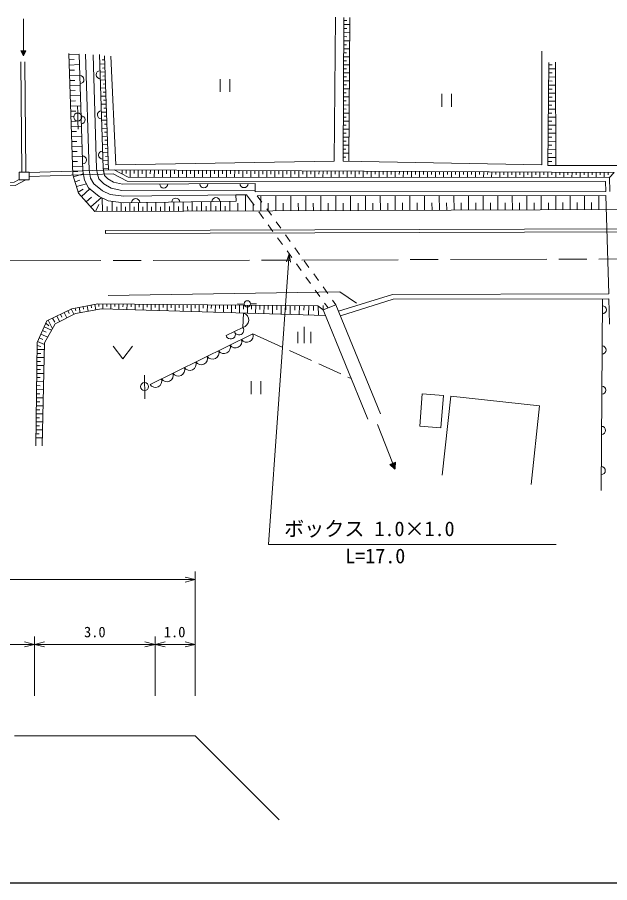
# Model space of a CAD drawing. Units: millimetres, scale not verified, with parts at other scales. Extents: x 40000 to 680000, y 20000 to 380000.
# Drawn here: x 273297 to 347056, y 205000 to 312666 of the extents above; entities that cross this region are included whole.
import ezdxf
from ezdxf.enums import TextEntityAlignment as Align

# ---------------------------------------------------------------- set-up
doc = ezdxf.new("R2010")
doc.units = ezdxf.units.MM
doc.header["$LTSCALE"] = 1000
doc.linetypes.add('CHAIN', pattern=[18.5, 12, -1.5, 3.5, -1.5])
for name, color, linetype, lineweight in [('M-BGD', 7, 'Continuous', 13), ('M-BGD-HTXT', 7, 'Continuous', 13), ('M-BMK', 2, 'CHAIN', 13), ('M-STR-HTXT', 7, 'Continuous', 13), ('M-TTL-BAND', 7, 'Continuous', 25)]:
    doc.layers.add(name, color=color, linetype=linetype, lineweight=lineweight)
doc.styles.add('ＭＳ ゴシック', font='')
doc.styles.get('ＭＳ ゴシック').set_extended_font_data('MS Gothic')

msp = doc.modelspace()

# ---------------------------------------------------------------- linework, layer by layer
at = {"layer": 'M-BGD'}
for p, q in [((274057, 312481), (274057, 308481)), ((312751, 294765), (312915, 312666)), ((313969, 312623), (313851, 294759)), ((313967, 312259), (314324, 312256)), ((314685, 312635), (314561, 294746)), ((313960, 311259), (314318, 311256)), ((313963, 311759), (314679, 311754)), ((313953, 310259), (314311, 310256)), ((313957, 310759), (314672, 310754)), ((313947, 309259), (314304, 309256)), ((313950, 309759), (314665, 309754)), ((274357, 308481), (273757, 308481)), ((273757, 308481), (274057, 307881)), ((273777, 308481), (273777, 308441)), ((273797, 308481), (273797, 308401)), ((273817, 308481), (273817, 308361)), ((273837, 308481), (273837, 308321)), ((273857, 308481), (273857, 308281)), ((273877, 308481), (273877, 308241)), ((273897, 308481), (273897, 308201)), ((273917, 308481), (273917, 308161)), ((273937, 308481), (273937, 308121)), ((273957, 308481), (273957, 308081)), ((273977, 308481), (273977, 308041)), ((273997, 308481), (273997, 308001)), ((274017, 308481), (274017, 307961)), ((274037, 308481), (274037, 307921)), ((274057, 308681), (274057, 308481)), ((274057, 307881), (274357, 308481)), ((274057, 308481), (274057, 307881)), ((274077, 308481), (274077, 307921)), ((274097, 308481), (274097, 307961)), ((274117, 308481), (274117, 308001)), ((274137, 308481), (274137, 308041)), ((274157, 308481), (274157, 308081)), ((274177, 308481), (274177, 308121)), ((274197, 308481), (274197, 308161)), ((274217, 308481), (274217, 308201)), ((274237, 308481), (274237, 308241)), ((274257, 308481), (274257, 308281)), ((274277, 308481), (274277, 308321)), ((274297, 308481), (274297, 308361)), ((274317, 308481), (274317, 308401)), ((274337, 308481), (274337, 308441)), ((280226, 293084), (279702, 308179)), ((279708, 308022), (281005, 308067)), ((313940, 308259), (314297, 308256)), ((313944, 308759), (314658, 308754)), ((338585, 294314), (338585, 308453)), ((273756, 307136), (273855, 293415)), ((274256, 307139), (274355, 293419)), ((279730, 307376), (280376, 307398)), ((284209, 306869), (283576, 306847)), ((284192, 307369), (283876, 307358)), ((284175, 307868), (284661, 293654)), ((284960, 307842), (285546, 294293)), ((313934, 307259), (314290, 307256)), ((313937, 307759), (314651, 307754)), ((339465, 307062), (339350, 294244)), ((340307, 307074), (340332, 294244)), ((279752, 306730), (281045, 306775)), ((279775, 306086), (280418, 306109)), ((284244, 305870), (283606, 305848)), ((284227, 306369), (283910, 306358)), ((313927, 306259), (314284, 306256)), ((313930, 306759), (314644, 306754)), ((339458, 306244), (340309, 306236)), ((339463, 306744), (339888, 306740)), ((279797, 305443), (281084, 305487)), ((279819, 304802), (280460, 304824)), ((284278, 304870), (283637, 304848)), ((284261, 305370), (283942, 305359)), ((298547, 304978), (298547, 303378)), ((299747, 303378), (299747, 304978)), ((313917, 304759), (314630, 304754)), ((313920, 305259), (314277, 305256)), ((313924, 305759), (314637, 305754)), ((339445, 304744), (339881, 304740)), ((339449, 305244), (340311, 305236)), ((339454, 305744), (339884, 305740)), ((279842, 304161), (281124, 304205)), ((284312, 303871), (283667, 303849)), ((284295, 304370), (283974, 304359)), ((313910, 303759), (314623, 303754)), ((313914, 304259), (314270, 304256)), ((339436, 303744), (339877, 303740)), ((339440, 304244), (340313, 304236)), ((279864, 303522), (280502, 303544)), ((279886, 302884), (281163, 302928)), ((284346, 302871), (283697, 302849)), ((284329, 303371), (284007, 303360)), ((313904, 302759), (314616, 302754)), ((313907, 303259), (314263, 303256)), ((326148, 303138), (326148, 301538)), ((327348, 301538), (327348, 303138)), ((339427, 302744), (339874, 302740)), ((339431, 303244), (340315, 303236)), ((279908, 302248), (280544, 302270)), ((279930, 301612), (281202, 301656)), ((280819, 300760), (280804, 301666)), ((284380, 301872), (283728, 301850)), ((284363, 302372), (284039, 302360)), ((313897, 301759), (314609, 301754)), ((313901, 302259), (314257, 302256)), ((339418, 301744), (339870, 301740)), ((339422, 302244), (340317, 302236)), ((279952, 300979), (280586, 301001)), ((280849, 299761), (280819, 300760)), ((284414, 300872), (283758, 300850)), ((284397, 301372), (284071, 301361)), ((313891, 300759), (314602, 300754)), ((313894, 301259), (314250, 301256)), ((339409, 300744), (339867, 300740)), ((339413, 301244), (340318, 301236)), ((279974, 300345), (280333, 300358)), ((279996, 299714), (280627, 299736)), ((280849, 299761), (280867, 298749)), ((284449, 299873), (283788, 299850)), ((284432, 300373), (284103, 300362)), ((284466, 299373), (284136, 299362)), ((313884, 299759), (314595, 299754)), ((313887, 300259), (314243, 300257)), ((339400, 299744), (339863, 299740)), ((339404, 300244), (340320, 300236)), ((280018, 299083), (281280, 299127)), ((280040, 298455), (280668, 298477)), ((284483, 298874), (283819, 298851)), ((284500, 298374), (284168, 298363)), ((313874, 298259), (314229, 298257)), ((313877, 298759), (314588, 298754)), ((313881, 299259), (314236, 299257)), ((339386, 298244), (340324, 298235)), ((339391, 298744), (339860, 298740)), ((339395, 299244), (340322, 299236)), ((280062, 297827), (281318, 297870)), ((280083, 297201), (280709, 297222)), ((284517, 297874), (283849, 297851)), ((284534, 297374), (284200, 297363)), ((313868, 297259), (314223, 297257)), ((313871, 297759), (314581, 297754)), ((339377, 297244), (340326, 297235)), ((339382, 297744), (339856, 297740)), ((280105, 296575), (281357, 296618)), ((284551, 296875), (283879, 296852)), ((284568, 296375), (284232, 296364)), ((313861, 296259), (314216, 296257)), ((313864, 296759), (314575, 296754)), ((339368, 296244), (340328, 296235)), ((339373, 296744), (339853, 296740)), ((280127, 295951), (280750, 295973)), ((280148, 295328), (281395, 295371)), ((284585, 295875), (283910, 295852)), ((284602, 295376), (284265, 295364)), ((313854, 295259), (314209, 295257)), ((313858, 295759), (314568, 295754)), ((339359, 295244), (340330, 295235)), ((339364, 295744), (339849, 295740)), ((280170, 294707), (280791, 294729)), ((280191, 294086), (281433, 294129)), ((284619, 294876), (283940, 294853)), ((284636, 294376), (284297, 294365)), ((285546, 294293), (312751, 294765)), ((313851, 294759), (338585, 294314)), ((339350, 294244), (348328, 294244)), ((339355, 294744), (339840, 294740)), ((274778, 293415), (273543, 293415)), ((273543, 293415), (273543, 292446)), ((274355, 293419), (274355, 293415)), ((274778, 292446), (274778, 293415)), ((280213, 293452), (280848, 293474)), ((280905, 290807), (280226, 293084)), ((280302, 292828), (281519, 293191)), ((284654, 293877), (283972, 293853)), ((285363, 293676), (347616, 293372)), ((286363, 293671), (286361, 293149)), ((286863, 293668), (286861, 293218)), ((287363, 293666), (287359, 292767)), ((287863, 293663), (287861, 293214)), ((288363, 293661), (288359, 292766)), ((288863, 293659), (288861, 293211)), ((289363, 293656), (289359, 292766)), ((289863, 293654), (289861, 293208)), ((290363, 293651), (290359, 292765)), ((290863, 293649), (290861, 293206)), ((291363, 293646), (291359, 292764)), ((291863, 293644), (291861, 293203)), ((292363, 293641), (292359, 292763)), ((292863, 293639), (292861, 293200)), ((293363, 293637), (293359, 292763)), ((293863, 293634), (293861, 293197)), ((294363, 293632), (294359, 292762)), ((294863, 293629), (294861, 293194)), ((295363, 293627), (295359, 292761)), ((295863, 293624), (295861, 293192)), ((296363, 293622), (296359, 292761)), ((296863, 293620), (296861, 293189)), ((297363, 293617), (297359, 292760)), ((297863, 293615), (297861, 293186)), ((298363, 293612), (298359, 292759)), ((298863, 293610), (298861, 293183)), ((299363, 293607), (299359, 292759)), ((299863, 293605), (299861, 293181)), ((300363, 293602), (300359, 292758)), ((300863, 293600), (300861, 293178)), ((301363, 293598), (301359, 292757)), ((301863, 293595), (301861, 293175)), ((302363, 293593), (302359, 292757)), ((302863, 293590), (302861, 293172)), ((303363, 293588), (303359, 292756)), ((303863, 293585), (303861, 293169)), ((304363, 293583), (304359, 292755)), ((304863, 293580), (304861, 293167)), ((305363, 293578), (305359, 292755)), ((305863, 293576), (305861, 293164)), ((306363, 293573), (306359, 292754)), ((306863, 293571), (306861, 293161)), ((307363, 293568), (307359, 292753)), ((307863, 293566), (307861, 293158)), ((308363, 293563), (308359, 292752)), ((308863, 293561), (308861, 293156)), ((309363, 293559), (309359, 292752)), ((309863, 293556), (309861, 293153)), ((310363, 293554), (310359, 292751)), ((310863, 293551), (310861, 293150)), ((311363, 293549), (311359, 292750)), ((311863, 293546), (311861, 293147)), ((312363, 293544), (312359, 292750)), ((312863, 293541), (312861, 293144)), ((313363, 293539), (313359, 292749)), ((313863, 293537), (313861, 293142)), ((314363, 293534), (314359, 292748)), ((314863, 293532), (314861, 293139)), ((315363, 293529), (315359, 292748)), ((315863, 293527), (315861, 293136)), ((316363, 293524), (316359, 292747)), ((316863, 293522), (316861, 293133)), ((317363, 293520), (317359, 292746)), ((317863, 293517), (317861, 293130)), ((318363, 293515), (318359, 292746)), ((318863, 293512), (318861, 293128)), ((319363, 293510), (319359, 292745)), ((319863, 293507), (319861, 293125)), ((320363, 293505), (320359, 292744)), ((320863, 293502), (320861, 293122)), ((321363, 293500), (321359, 292744)), ((321863, 293498), (321861, 293119)), ((322363, 293495), (322359, 292743)), ((322863, 293493), (322861, 293117)), ((323363, 293490), (323359, 292742)), ((323863, 293488), (323861, 293114)), ((324363, 293485), (324359, 292741)), ((324863, 293483), (324861, 293111)), ((325363, 293481), (325359, 292741)), ((325863, 293478), (325861, 293108)), ((326363, 293476), (326359, 292740)), ((326863, 293473), (326861, 293105)), ((327363, 293471), (327359, 292739)), ((327863, 293468), (327861, 293103)), ((328363, 293466), (328359, 292739)), ((328863, 293463), (328861, 293100)), ((329363, 293461), (329359, 292738)), ((329863, 293459), (329861, 293097)), ((330363, 293456), (330359, 292737)), ((330863, 293454), (330861, 293094)), ((331363, 293451), (331359, 292737)), ((331863, 293449), (331861, 293092)), ((332363, 293446), (332359, 292736)), ((332863, 293444), (332861, 293089)), ((333363, 293442), (333359, 292735)), ((333863, 293439), (333861, 293086)), ((334363, 293437), (334359, 292735)), ((334863, 293434), (334861, 293083)), ((335363, 293432), (335359, 292734)), ((335863, 293429), (335861, 293080)), ((336363, 293427), (336359, 292733)), ((336863, 293424), (336861, 293078)), ((337363, 293422), (337359, 292733)), ((337863, 293420), (337861, 293075)), ((338363, 293417), (338359, 292732)), ((338863, 293415), (338861, 293072)), ((339363, 293412), (339359, 292731)), ((339863, 293410), (339861, 293069)), ((340363, 293407), (340359, 292731)), ((340863, 293405), (340861, 293067)), ((341363, 293403), (341359, 292730)), ((341862, 293400), (341861, 293064)), ((342362, 293398), (342359, 292729)), ((342862, 293395), (342861, 293061)), ((343362, 293393), (343359, 292728)), ((343862, 293390), (343861, 293058)), ((344362, 293388), (344359, 292728)), ((344862, 293385), (344861, 293055)), ((345362, 293383), (345359, 292727)), ((345862, 293381), (345861, 293053)), ((346362, 293378), (346359, 292726)), ((346862, 293376), (346861, 293050)), ((347616, 293372), (347025, 292726)), ((273543, 292446), (274778, 292446)), ((280486, 292213), (281101, 292396)), ((280669, 291597), (281900, 291964)), ((302897, 291177), (302897, 291977)), ((280870, 290923), (281498, 291270)), ((282962, 288520), (280905, 290807)), ((281294, 290374), (282340, 291315)), ((302897, 291177), (302897, 290968)), ((302897, 290968), (346573, 291010)), ((281880, 289722), (282531, 290309)), ((282466, 289071), (283769, 290243)), ((283886, 288523), (283881, 290188)), ((285123, 288527), (285119, 289764)), ((286222, 288531), (286218, 289629)), ((289464, 288541), (289460, 289632)), ((290566, 288545), (290562, 289647)), ((291679, 288548), (291675, 289661)), ((292802, 288552), (292798, 289676)), ((293937, 288556), (293933, 289690)), ((295083, 288559), (295079, 289705)), ((296239, 288563), (296236, 289720)), ((297408, 288567), (297404, 289735)), ((298587, 288571), (298584, 289751)), ((299779, 288575), (299775, 289766)), ((300523, 290576), (300533, 289776)), ((300523, 290576), (301844, 290576)), ((301725, 288581), (301718, 290527)), ((301844, 290576), (302199, 290085)), ((302199, 290085), (302784, 289274)), ((303176, 290468), (346587, 290510)), ((303176, 290468), (303762, 289657)), ((303606, 288587), (303600, 290468)), ((305483, 288593), (305477, 290470)), ((307355, 288599), (307349, 290472)), ((309224, 288606), (309218, 290474)), ((311088, 288612), (311082, 290476)), ((312947, 288618), (312941, 290477)), ((314803, 288624), (314797, 290479)), ((316654, 288630), (316648, 290481)), ((318501, 288636), (318495, 290483)), ((320343, 288642), (320337, 290484)), ((322182, 288648), (322176, 290486)), ((324016, 288654), (324010, 290488)), ((325846, 288660), (325840, 290490)), ((327672, 288666), (327666, 290491)), ((329493, 288672), (329487, 290493)), ((331311, 288678), (331305, 290495)), ((333124, 288683), (333118, 290497)), ((334933, 288689), (334927, 290498)), ((336738, 288695), (336732, 290500)), ((338538, 288701), (338533, 290502)), ((340335, 288707), (340329, 290504)), ((342127, 288713), (342122, 290505)), ((343916, 288719), (343910, 290507)), ((345700, 288724), (345694, 290509)), ((346587, 290510), (346932, 278247)), ((282962, 288520), (493019, 289205)), ((283053, 288520), (283429, 289369)), ((284505, 288525), (284503, 289143)), ((285672, 288529), (285671, 289078)), ((286757, 288532), (286755, 289067)), ((287292, 288534), (287288, 289604)), ((287832, 288536), (287830, 289076)), ((288372, 288538), (288369, 289618)), ((288918, 288539), (288916, 289085)), ((290015, 288543), (290013, 289094)), ((291122, 288546), (291120, 289103)), ((292240, 288550), (292238, 289112)), ((293369, 288554), (293368, 289121)), ((294510, 288558), (294508, 289130)), ((295661, 288561), (295659, 289140)), ((296824, 288565), (296822, 289149)), ((297998, 288569), (297996, 289159)), ((299183, 288573), (299181, 289168)), ((300752, 288578), (300749, 289551)), ((302665, 288584), (302663, 289442)), ((304347, 288846), (304933, 288036)), ((304544, 288590), (304541, 289529)), ((306419, 288596), (306416, 289533)), ((308290, 288602), (308287, 289537)), ((310156, 288609), (310153, 289541)), ((312018, 288615), (312015, 289544)), ((313875, 288621), (313872, 289548)), ((315728, 288627), (315725, 289552)), ((317577, 288633), (317574, 289556)), ((319422, 288639), (319419, 289560)), ((321263, 288645), (321260, 289564)), ((323099, 288651), (323096, 289568)), ((324931, 288657), (324928, 289572)), ((326759, 288663), (326756, 289576)), ((328582, 288669), (328579, 289579)), ((330402, 288675), (330399, 289583)), ((332217, 288681), (332214, 289587)), ((334028, 288686), (334025, 289591)), ((335835, 288692), (335832, 289595)), ((337638, 288698), (337635, 289599)), ((339437, 288704), (339434, 289602)), ((341231, 288710), (341228, 289606)), ((343022, 288716), (343019, 289610)), ((344808, 288722), (344805, 289614)), ((303370, 288463), (303955, 287652)), ((284260, 286155), (489536, 286824)), ((284262, 285755), (489537, 286424)), ((304540, 286842), (305126, 286031)), ((305518, 287225), (306103, 286414)), ((284262, 285755), (284260, 286155)), ((306689, 285603), (307274, 284793)), ((305711, 285220), (306296, 284409)), ((306882, 283598), (307467, 282788)), ((307859, 283982), (308445, 283171)), ((309030, 282360), (309615, 281549)), ((308052, 281977), (308638, 281166)), ((309223, 280355), (309808, 279545)), ((310201, 280739), (310786, 279928)), ((311371, 279117), (311957, 278306)), ((313445, 278515), (284615, 278048)), ((310394, 278734), (310979, 277923)), ((315528, 277110), (313445, 278515)), ((280070, 276413), (283317, 277018)), ((281982, 276769), (282109, 276090)), ((282474, 276861), (282537, 276521)), ((282965, 276953), (283094, 276265)), ((283317, 277018), (310717, 276786)), ((283459, 277017), (283456, 276668)), ((283959, 277013), (283954, 276386)), ((284459, 277009), (284457, 276695)), ((284959, 277005), (284954, 276356)), ((285459, 277000), (285456, 276676)), ((285959, 276996), (285953, 276326)), ((286459, 276992), (286456, 276657)), ((286959, 276988), (286953, 276295)), ((287459, 276983), (287456, 276637)), ((287959, 276979), (287953, 276265)), ((288459, 276975), (288456, 276618)), ((288959, 276971), (288953, 276235)), ((289459, 276966), (289456, 276598)), ((289959, 276962), (289953, 276205)), ((290459, 276958), (290456, 276579)), ((290959, 276954), (290952, 276174)), ((291459, 276949), (291456, 276560)), ((291959, 276945), (291952, 276144)), ((292459, 276941), (292456, 276540)), ((292959, 276937), (292952, 276114)), ((293459, 276932), (293455, 276521)), ((293959, 276928), (293952, 276084)), ((294459, 276924), (294455, 276502)), ((294959, 276920), (294951, 276053)), ((295459, 276916), (295455, 276482)), ((295959, 276911), (295951, 276023)), ((296459, 276907), (296455, 276463)), ((296959, 276903), (296951, 275993)), ((297459, 276899), (297455, 276444)), ((297959, 276894), (297951, 275962)), ((298459, 276890), (298455, 276424)), ((298959, 276886), (298951, 275932)), ((299459, 276882), (299455, 276405)), ((299959, 276877), (299950, 275902)), ((300459, 276873), (300455, 276385)), ((301536, 276997), (300727, 276998)), ((300959, 276869), (300950, 275872)), ((301459, 276865), (301454, 276366)), ((301959, 276860), (301950, 275841)), ((302336, 277008), (303061, 277007)), ((302468, 276856), (302464, 276347)), ((302978, 276852), (302969, 275811)), ((303498, 276847), (303494, 276327)), ((304019, 276843), (304010, 275779)), ((304551, 276838), (304546, 276307)), ((305083, 276834), (305074, 275747)), ((305626, 276829), (305622, 276286)), ((306170, 276825), (306161, 275714)), ((306725, 276820), (306721, 276265)), ((307281, 276815), (307271, 275680)), ((307848, 276811), (307843, 276243)), ((308416, 276806), (308406, 275646)), ((308996, 276801), (308991, 276221)), ((309575, 276796), (309565, 275611)), ((310168, 276791), (310163, 276198)), ((310717, 276786), (311381, 276264)), ((310760, 276787), (310783, 275574)), ((311367, 276798), (311378, 276192)), ((312964, 276911), (311381, 276264)), ((311565, 277112), (311996, 276515)), ((312542, 277495), (312964, 276911)), ((318515, 263325), (312964, 276911)), ((345995, 253777), (346148, 277645)), ((346949, 277647), (347038, 274485)), ((276993, 274910), (280070, 276413)), ((278009, 274525), (280529, 275809)), ((278673, 275730), (278844, 275379)), ((279122, 275950), (279457, 275263)), ((279572, 276169), (279739, 275826)), ((280021, 276389), (280349, 275717)), ((280508, 276494), (280576, 276127)), ((280529, 275809), (283800, 276391)), ((280999, 276586), (281124, 275915)), ((281491, 276678), (281553, 276342)), ((283800, 276391), (311674, 275547)), ((316932, 262678), (311381, 276264)), ((275781, 272221), (276993, 274910)), ((276860, 274615), (277239, 274262)), ((277157, 274990), (277678, 273924)), ((277690, 275251), (277951, 274718)), ((278224, 275511), (278566, 274809)), ((276447, 273698), (276872, 273506)), ((276652, 274154), (277575, 273738)), ((276700, 272150), (278009, 274525)), ((308233, 272138), (308233, 273538)), ((309033, 272138), (309033, 274138)), ((309833, 272138), (309833, 273538)), ((276036, 272786), (276468, 272591)), ((276241, 273242), (277091, 272859)), ((289822, 266974), (302641, 273298)), ((302641, 273298), (306281, 271640)), ((275624, 259342), (275781, 272221)), ((275771, 271341), (276680, 271330)), ((275777, 271841), (276219, 271723)), ((275831, 272330), (276695, 271941)), ((276385, 259356), (276700, 272150)), ((285254, 271771), (286454, 270171)), ((286454, 270171), (287654, 271771)), ((275758, 270341), (276656, 270330)), ((275764, 270841), (276213, 270835)), ((307191, 271225), (309921, 269982)), ((275746, 269341), (276631, 269330)), ((275752, 269841), (276195, 269836)), ((310831, 269567), (313561, 268324)), ((275734, 268341), (276606, 268330)), ((275740, 268841), (276176, 268836)), ((289135, 267223), (289126, 268130)), ((275722, 267341), (276582, 267331)), ((275728, 267841), (276158, 267836)), ((289158, 266224), (289135, 267223)), ((302427, 267392), (302427, 265792)), ((303627, 265792), (303627, 267392)), ((314471, 267909), (314869, 267728)), ((275709, 266341), (276557, 266331)), ((275716, 266841), (276139, 266836)), ((289158, 266224), (289168, 265212)), ((275697, 265341), (276533, 265331)), ((275703, 265841), (276121, 265836)), ((323409, 261788), (323724, 265834)), ((323724, 265834), (326342, 265631)), ((326342, 265631), (326027, 261584)), ((327262, 265513), (326215, 255701)), ((338311, 264334), (327262, 265513)), ((275679, 263841), (276084, 263836)), ((275685, 264341), (276508, 264331)), ((275691, 264841), (276103, 264836)), ((337264, 254522), (338311, 264334)), ((275667, 262842), (276066, 262837)), ((275673, 263341), (276483, 263332)), ((275654, 261842), (276047, 261837)), ((275661, 262342), (276459, 262332)), ((318129, 262010), (320033, 257172)), ((326027, 261584), (323409, 261788)), ((275642, 260842), (276029, 260837)), ((275648, 261342), (276434, 261332)), ((275636, 260342), (276409, 260332)), ((319938, 257414), (320033, 257172)), ((320396, 257315), (319670, 257029)), ((319670, 257029), (320319, 256446)), ((319695, 257038), (319714, 256990)), ((319719, 257048), (319757, 256951)), ((319743, 257057), (319800, 256912)), ((319767, 257067), (319843, 256873)), ((319791, 257077), (319887, 256835)), ((319816, 257086), (319930, 256796)), ((319840, 257096), (319973, 256757)), ((319864, 257105), (320016, 256718)), ((319888, 257115), (320060, 256679)), ((319912, 257124), (320103, 256640)), ((319937, 257134), (320146, 256601)), ((319961, 257143), (320189, 256563)), ((319985, 257153), (320233, 256524)), ((320009, 257162), (320276, 256485)), ((320033, 257172), (320319, 256446)), ((320058, 257181), (320324, 256504)), ((320082, 257191), (320329, 256562)), ((320106, 257200), (320334, 256620)), ((320130, 257210), (320340, 256678)), ((320154, 257219), (320345, 256735)), ((320178, 257229), (320350, 256793)), ((320203, 257238), (320355, 256851)), ((320227, 257248), (320360, 256909)), ((320251, 257257), (320365, 256967)), ((320275, 257267), (320370, 257025)), ((320299, 257276), (320376, 257083)), ((320319, 256446), (320396, 257315)), ((320324, 257286), (320381, 257141)), ((320348, 257296), (320386, 257199)), ((320372, 257305), (320391, 257257))]:
    msp.add_line(p, q, dxfattribs=at)
for points in [[(300533, 289776), (286503, 289594), (284625, 289824), (283486, 290382), (282178, 291448), (281669, 292393), (281451, 293556), (281006, 308049)], [(300533, 289776), (286503, 289594), (284625, 289824), (283486, 290382), (282178, 291448), (281669, 292393), (281451, 293556), (281006, 308049)], [(300523, 290576), (286547, 290395), (284856, 290602), (283920, 291060), (282807, 291967), (282432, 292662), (282249, 293642), (281805, 308074)], [(302897, 291177), (286315, 291105), (284974, 291412), (284054, 291945), (283456, 292559), (283294, 293156), (283171, 293814), (282740, 308003)], [(302897, 291977), (286404, 291905), (285271, 292165), (284550, 292582), (284174, 292968), (284075, 293335), (283969, 293900), (283540, 308027)], [(283540, 308027), (283969, 293900), (284174, 292968), (284550, 292582), (285271, 292165), (286404, 291905), (302897, 291977)], [(274778, 293353), (285363, 293676), (287083, 292767), (347025, 292726), (347073, 291010)], [(274778, 292853), (285246, 293172), (286959, 292267), (346539, 292226), (346573, 291010)], [(176691, 291917), (238617, 291690), (269273, 291597), (273020, 291743), (274345, 292446)], [(176693, 292317), (238619, 292090), (269266, 291997), (272914, 292139), (273543, 292473)], [(346932, 278247), (320019, 278179), (313296, 276099)], [(346949, 277647), (320110, 277580), (313524, 275542)], [(299289, 273072), (301373, 274090), (301454, 275856)]]:
    msp.add_lwpolyline(points, dxfattribs=at)
for centre, radius in [((280824, 300260), 500), ((301936, 277011), 400), ((289136, 266723), 500)]:
    msp.add_circle(centre, radius, dxfattribs=at)
for centre, radius, start, end in [((283616, 305528), 500, 91.739, 271.739), ((281102, 304915), 500, 271.75963, 91.75963), ((281255, 299917), 500, 271.75963, 91.75963), ((283768, 300530), 500, 91.739, 271.739), ((281409, 294920), 500, 271.75963, 91.75963), ((283919, 295533), 500, 91.739, 271.739), ((291526, 291928), 500, 180.25117, 0.25117), ((296526, 291950), 500, 180.25117, 0.25117), ((301526, 291971), 500, 180.25117, 0.25117), ((288034, 289614), 500, 0.74213, 180.74213), ((293034, 289679), 500, 0.74213, 180.74213), ((298033, 289743), 500, 0.74213, 180.74213), ((346139, 276276), 500, 269.63378, 89.63378), ((301205, 274983), 909, 280.6344, 74.08722), ((299858, 273228), 590, 195.29651, 36.76268), ((300900, 273736), 590, 195.29651, 36.76268), ((300460, 272334), 800, 213.46766, 19.05431), ((301884, 273037), 800, 213.46766, 19.05431), ((299036, 271631), 800, 213.46766, 19.05431), ((346107, 271276), 500, 269.63378, 89.63378), ((296187, 270226), 800, 213.46766, 19.05431), ((297611, 270929), 800, 213.46766, 19.05431), ((294763, 269523), 800, 213.46766, 19.05431), ((291914, 268118), 800, 213.46766, 19.05431), ((293339, 268821), 800, 213.46766, 19.05431), ((290490, 267415), 800, 213.46766, 19.05431), ((346075, 266277), 500, 269.63378, 89.63378), ((346043, 261277), 500, 269.63378, 89.63378), ((346011, 256277), 500, 269.63378, 89.63378)]:
    msp.add_arc(centre, radius, start, end, dxfattribs=at)
at = {"layer": 'M-BGD-HTXT'}
for p, q in [((295447, 228266), (295447, 243707)), ((247947, 242707), (295447, 242707)), ((295447, 242707), (294197, 243020)), ((295447, 242707), (294197, 242395)), ((275447, 234637), (274197, 234949)), ((275447, 228266), (275447, 235637)), ((275447, 234637), (276697, 234949)), ((290447, 234637), (289197, 234949)), ((290447, 228266), (290447, 235637)), ((290447, 234637), (291697, 234949)), ((295447, 234637), (294197, 234949)), ((260447, 234637), (275447, 234637)), ((275447, 234637), (274197, 234324)), ((275447, 234637), (290447, 234637)), ((275447, 234637), (276697, 234324)), ((290447, 234637), (289197, 234324)), ((290447, 234637), (295447, 234637)), ((290447, 234637), (291697, 234324)), ((295447, 234637), (294197, 234324)), ((272947, 223266), (290447, 223266)), ((290447, 223266), (295447, 223266)), ((295447, 223266), (305907, 212806))]:
    msp.add_line(p, q, dxfattribs=at)
at = {"layer": 'M-BMK'}
msp.add_line((68218, 281686), (487715, 283054), dxfattribs=at)
at = {"layer": 'M-STR-HTXT'}
for p, q in [((307146, 283232), (304566, 247067)), ((307146, 283232), (306826, 282252)), ((307146, 283232), (307325, 282217)), ((304566, 247067), (340385, 247067))]:
    msp.add_line(p, q, dxfattribs=at)
at = {"layer": 'M-TTL-BAND'}
msp.add_line((40000, 205000), (579000, 205000), dxfattribs=at)

# ---------------------------------------------------------------- texts
at = {"layer": 'M-BGD-HTXT', "style": 'ＭＳ ゴシック'}
for s, p in [('3.0', (282947, 235137)), ('1.0', (292883, 235137))]:
    msp.add_text(s, height=1320, dxfattribs=at).set_placement(p, align=Align.BOTTOM_CENTER)
at = {"layer": 'M-STR-HTXT', "style": 'ＭＳ ゴシック'}
msp.add_text('ボックス 1.0×1.0', height=1833, dxfattribs=at).set_placement((317130, 247567), align=Align.BOTTOM_CENTER)
msp.add_text('L=17.0', height=1833, dxfattribs=at).set_placement((317863, 246567), align=Align.TOP_CENTER)

doc.saveas('drawing.dxf')
